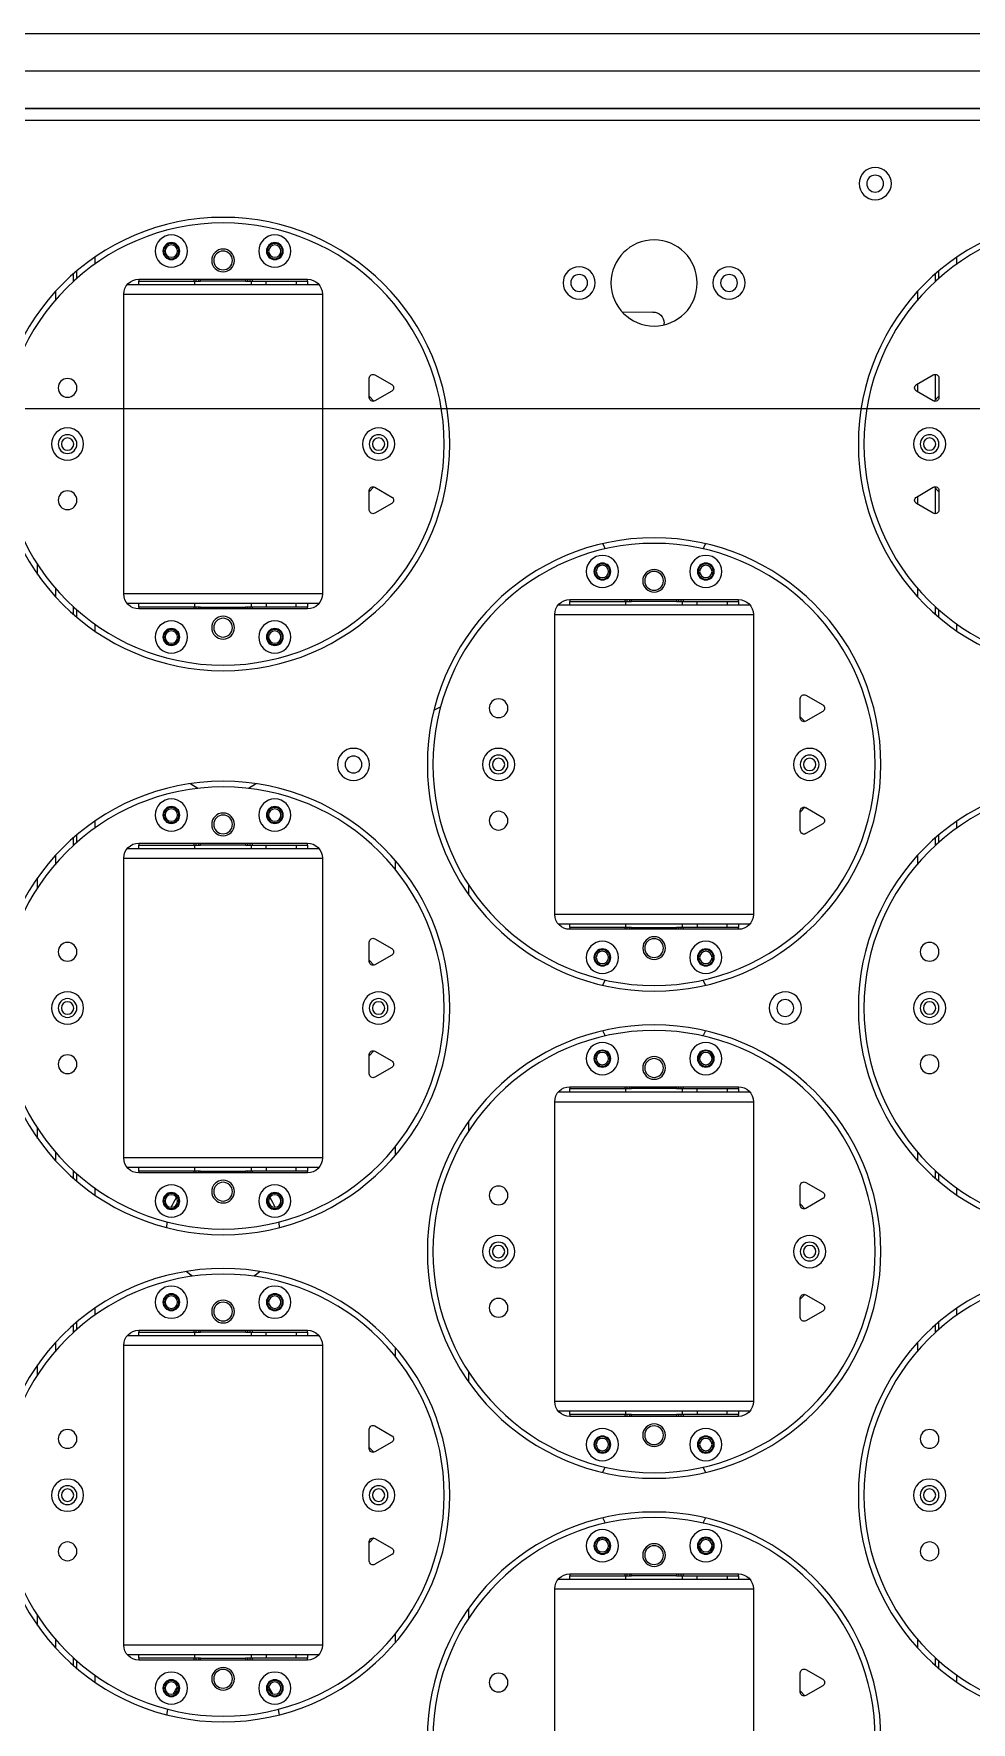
# Model space of a CAD drawing. Header units: millimetres. Extents: x 845401 to 948039, y 511594 to 550263.
# Drawn here: x 908567.1 to 908817.2, y 532141.2 to 532591.8 of the extents above; entities that cross this region are included whole.
import ezdxf

# ---------------------------------------------------------------- set-up
doc = ezdxf.new("R2010")
doc.units = ezdxf.units.MM
doc.layers.add('00', color=7, linetype='Continuous')
doc.layers.add('A-剖-0.10mm.......SECT-L01', color=255, linetype='Continuous', lineweight=18)

# ---------------------------------------------------------------- blocks, each defined once
blk = doc.blocks.new('1260包胶摆轮')
at = {"color": 7, "linetype": 'Continuous', "lineweight": 25}
for p, q in [((4842352.88, 878361.8), (4842352.88, 878281.8)), ((4842405.88, 878281.8), (4842405.88, 878361.8)), ((4842418.38, 878309.05), (4842419.64, 878310.36)), ((4842424.38, 878307.66), (4842419.88, 878310.26)), ((4842418.38, 878309.4), (4842418.38, 878304.2)), ((4842419.88, 878303.33), (4842424.38, 878305.93)), ((4842224.38, 878300.17), (4842224.38, 878302.19)), ((4842225.38, 878303.05), (4842225.38, 878301.07)), ((4842286.88, 878300.8), (4842241.88, 878300.8)), ((4842241.88, 878300.3), (4842241.88, 878300.8)), ((4842256.63, 878300.8), (4842256.63, 878300.3)), ((4842258.38, 878300.8), (4842258.38, 878300.3)), ((4842270.38, 878300.3), (4842270.38, 878300.8)), ((4842272.13, 878300.3), (4842272.13, 878300.8)), ((4842286.88, 878300.8), (4842286.88, 878300.3)), ((4842454.38, 878300.17), (4842454.38, 878302.19)), ((4842455.38, 878303.05), (4842455.38, 878301.07)), ((4842237.88, 878296.8), (4842237.88, 878216.8)), ((4842238.76, 878299.3), (4842290.01, 878299.3)), ((4842256.63, 878300.3), (4842241.88, 878300.3)), ((4842241.88, 878300.3), (4842241.88, 878299.3)), ((4842257.22, 878300.3), (4842256.63, 878300.3)), ((4842256.88, 878300.3), (4842256.88, 878299.3)), ((4842257.8, 878300.3), (4842257.22, 878300.3)), ((4842258.38, 878300.3), (4842257.8, 878300.3)), ((4842258.38, 878300.3), (4842270.38, 878300.3)), ((4842270.97, 878300.3), (4842270.38, 878300.3)), ((4842271.55, 878300.3), (4842270.97, 878300.3)), ((4842272.13, 878300.3), (4842271.55, 878300.3)), ((4842271.88, 878299.3), (4842271.88, 878300.3)), ((4842286.88, 878300.3), (4842272.13, 878300.3)), ((4842275.88, 878299.3), (4842275.88, 878300.3)), ((4842283.88, 878300.3), (4842283.88, 878299.3)), ((4842286.88, 878299.3), (4842286.88, 878300.3)), ((4842290.88, 878216.8), (4842290.88, 878296.8)), ((4842310.38, 878296.1), (4842310.38, 878293.75)), ((4842214.88, 878291.58), (4842214.88, 878288.9)), ((4842329.88, 878287.02), (4842329.88, 878289.7)), ((4842405.01, 878279.3), (4842353.76, 878279.3)), ((4842356.88, 878279.3), (4842356.88, 878278.3)), ((4842356.88, 878278.3), (4842371.63, 878278.3)), ((4842356.88, 878277.8), (4842356.88, 878278.3)), ((4842371.63, 878278.3), (4842371.63, 878277.8)), ((4842371.63, 878278.3), (4842372.22, 878278.3)), ((4842371.88, 878279.3), (4842371.88, 878278.3)), ((4842372.22, 878278.3), (4842372.8, 878278.3)), ((4842372.8, 878278.3), (4842373.38, 878278.3)), ((4842385.38, 878278.3), (4842373.38, 878278.3)), ((4842373.38, 878278.3), (4842373.38, 878277.8)), ((4842385.38, 878277.8), (4842385.38, 878278.3)), ((4842385.38, 878278.3), (4842385.97, 878278.3)), ((4842385.97, 878278.3), (4842386.55, 878278.3)), ((4842386.55, 878278.3), (4842387.13, 878278.3)), ((4842386.88, 878278.3), (4842386.88, 878279.3)), ((4842387.13, 878277.8), (4842387.13, 878278.3)), ((4842387.13, 878278.3), (4842401.88, 878278.3)), ((4842390.88, 878279.3), (4842390.88, 878278.3)), ((4842398.88, 878278.3), (4842398.88, 878279.3)), ((4842401.88, 878278.3), (4842401.88, 878279.3)), ((4842401.88, 878278.3), (4842401.88, 878277.8)), ((4842303.38, 878274.4), (4842303.38, 878269.2)), ((4842309.38, 878272.66), (4842304.88, 878275.26)), ((4842356.88, 878277.8), (4842401.88, 878277.8)), ((4842304.64, 878268.23), (4842303.38, 878269.54)), ((4842304.88, 878268.33), (4842309.38, 878270.93)), ((4842303.38, 878244.05), (4842304.64, 878245.36)), ((4842303.38, 878244.4), (4842303.38, 878239.2)), ((4842309.38, 878242.66), (4842304.88, 878245.26)), ((4842304.88, 878238.33), (4842309.38, 878240.93)), ((4842353.76, 878234.3), (4842405.01, 878234.3)), ((4842401.88, 878235.8), (4842356.88, 878235.8)), ((4842356.88, 878235.3), (4842356.88, 878235.8)), ((4842371.63, 878235.3), (4842356.88, 878235.3)), ((4842356.88, 878235.3), (4842356.88, 878234.3)), ((4842371.63, 878235.8), (4842371.63, 878235.3)), ((4842372.22, 878235.3), (4842371.63, 878235.3)), ((4842371.88, 878235.3), (4842371.88, 878234.3)), ((4842372.8, 878235.3), (4842372.22, 878235.3)), ((4842373.38, 878235.3), (4842372.8, 878235.3)), ((4842373.38, 878235.8), (4842373.38, 878235.3)), ((4842373.38, 878235.3), (4842385.38, 878235.3)), ((4842385.38, 878235.3), (4842385.38, 878235.8)), ((4842385.97, 878235.3), (4842385.38, 878235.3)), ((4842386.55, 878235.3), (4842385.97, 878235.3)), ((4842387.13, 878235.3), (4842386.55, 878235.3)), ((4842386.88, 878234.3), (4842386.88, 878235.3)), ((4842387.13, 878235.3), (4842387.13, 878235.8)), ((4842401.88, 878235.3), (4842387.13, 878235.3)), ((4842390.88, 878234.3), (4842390.88, 878235.3)), ((4842398.88, 878235.3), (4842398.88, 878234.3)), ((4842401.88, 878235.8), (4842401.88, 878235.3)), ((4842401.88, 878234.3), (4842401.88, 878235.3)), ((4842352.88, 878231.8), (4842352.88, 878151.8)), ((4842405.88, 878151.8), (4842405.88, 878231.8)), ((4842214.88, 878224.7), (4842214.88, 878222.02)), ((4842329.88, 878223.9), (4842329.88, 878226.58)), ((4842310.38, 878219.85), (4842310.38, 878217.5)), ((4842224.38, 878211.41), (4842224.38, 878213.43)), ((4842225.38, 878212.53), (4842225.38, 878210.55)), ((4842290.01, 878214.3), (4842238.76, 878214.3)), ((4842241.88, 878214.3), (4842241.88, 878213.3)), ((4842241.88, 878212.8), (4842241.88, 878213.3)), ((4842241.88, 878213.3), (4842256.63, 878213.3)), ((4842241.88, 878212.8), (4842286.88, 878212.8)), ((4842256.63, 878213.3), (4842256.63, 878212.8)), ((4842256.63, 878213.3), (4842257.22, 878213.3)), ((4842256.88, 878214.3), (4842256.88, 878213.3)), ((4842257.22, 878213.3), (4842257.8, 878213.3)), ((4842257.8, 878213.3), (4842258.38, 878213.3)), ((4842270.38, 878213.3), (4842258.38, 878213.3)), ((4842258.38, 878213.3), (4842258.38, 878212.8)), ((4842270.38, 878212.8), (4842270.38, 878213.3)), ((4842270.38, 878213.3), (4842270.97, 878213.3)), ((4842270.97, 878213.3), (4842271.55, 878213.3)), ((4842271.55, 878213.3), (4842272.13, 878213.3)), ((4842271.88, 878213.3), (4842271.88, 878214.3)), ((4842272.13, 878212.8), (4842272.13, 878213.3)), ((4842272.13, 878213.3), (4842286.88, 878213.3)), ((4842275.88, 878214.3), (4842275.88, 878213.3)), ((4842283.88, 878213.3), (4842283.88, 878214.3)), ((4842286.88, 878213.3), (4842286.88, 878214.3)), ((4842286.88, 878213.3), (4842286.88, 878212.8)), ((4842454.38, 878211.41), (4842454.38, 878213.43)), ((4842455.38, 878212.53), (4842455.38, 878210.55)), ((4842418.38, 878209.4), (4842418.38, 878204.2)), ((4842424.38, 878207.66), (4842419.88, 878210.26)), ((4842419.64, 878203.23), (4842418.38, 878204.54)), ((4842419.88, 878203.33), (4842424.38, 878205.93)), ((4842418.38, 878179.05), (4842419.64, 878180.36)), ((4842418.38, 878179.4), (4842418.38, 878174.2)), ((4842424.38, 878177.66), (4842419.88, 878180.26)), ((4842419.88, 878173.33), (4842424.38, 878175.93)), ((4842224.38, 878170.17), (4842224.38, 878172.19)), ((4842225.38, 878173.05), (4842225.38, 878171.07)), ((4842286.88, 878170.8), (4842241.88, 878170.8)), ((4842241.88, 878170.3), (4842241.88, 878170.8)), ((4842256.63, 878170.3), (4842241.88, 878170.3)), ((4842241.88, 878170.3), (4842241.88, 878169.3)), ((4842256.63, 878170.8), (4842256.63, 878170.3)), ((4842257.22, 878170.3), (4842256.63, 878170.3)), ((4842256.88, 878170.3), (4842256.88, 878169.3)), ((4842257.8, 878170.3), (4842257.22, 878170.3)), ((4842258.38, 878170.3), (4842257.8, 878170.3)), ((4842258.38, 878170.8), (4842258.38, 878170.3)), ((4842258.38, 878170.3), (4842270.38, 878170.3)), ((4842270.38, 878170.3), (4842270.38, 878170.8)), ((4842270.97, 878170.3), (4842270.38, 878170.3)), ((4842271.55, 878170.3), (4842270.97, 878170.3)), ((4842272.13, 878170.3), (4842271.55, 878170.3)), ((4842271.88, 878169.3), (4842271.88, 878170.3)), ((4842272.13, 878170.3), (4842272.13, 878170.8)), ((4842286.88, 878170.3), (4842272.13, 878170.3)), ((4842275.88, 878169.3), (4842275.88, 878170.3)), ((4842283.88, 878170.3), (4842283.88, 878169.3)), ((4842286.88, 878170.8), (4842286.88, 878170.3)), ((4842286.88, 878169.3), (4842286.88, 878170.3)), ((4842454.38, 878170.17), (4842454.38, 878172.19)), ((4842455.38, 878173.05), (4842455.38, 878171.07)), ((4842237.88, 878166.8), (4842237.88, 878086.8)), ((4842238.76, 878169.3), (4842290.01, 878169.3)), ((4842290.88, 878086.8), (4842290.88, 878166.8)), ((4842310.38, 878166.1), (4842310.38, 878163.75)), ((4842214.88, 878161.58), (4842214.88, 878158.9)), ((4842329.88, 878157.02), (4842329.88, 878159.7)), ((4842405.01, 878149.3), (4842353.76, 878149.3)), ((4842356.88, 878149.3), (4842356.88, 878148.3)), ((4842356.88, 878148.3), (4842371.63, 878148.3)), ((4842356.88, 878147.8), (4842356.88, 878148.3)), ((4842356.88, 878147.8), (4842401.88, 878147.8)), ((4842371.63, 878148.3), (4842371.63, 878147.8)), ((4842371.63, 878148.3), (4842372.22, 878148.3)), ((4842371.88, 878149.3), (4842371.88, 878148.3)), ((4842372.22, 878148.3), (4842372.8, 878148.3)), ((4842372.8, 878148.3), (4842373.38, 878148.3)), ((4842385.38, 878148.3), (4842373.38, 878148.3)), ((4842373.38, 878148.3), (4842373.38, 878147.8)), ((4842385.38, 878147.8), (4842385.38, 878148.3)), ((4842385.38, 878148.3), (4842385.97, 878148.3)), ((4842385.97, 878148.3), (4842386.55, 878148.3)), ((4842386.55, 878148.3), (4842387.13, 878148.3)), ((4842386.88, 878148.3), (4842386.88, 878149.3)), ((4842387.13, 878148.3), (4842401.88, 878148.3)), ((4842387.13, 878147.8), (4842387.13, 878148.3)), ((4842390.88, 878149.3), (4842390.88, 878148.3)), ((4842398.88, 878148.3), (4842398.88, 878149.3)), ((4842401.88, 878148.3), (4842401.88, 878149.3)), ((4842401.88, 878148.3), (4842401.88, 878147.8)), ((4842303.38, 878144.4), (4842303.38, 878139.2)), ((4842309.38, 878142.66), (4842304.88, 878145.26)), ((4842304.64, 878138.23), (4842303.38, 878139.54)), ((4842304.88, 878138.33), (4842309.38, 878140.93)), ((4842303.38, 878114.05), (4842304.64, 878115.36)), ((4842303.38, 878114.4), (4842303.38, 878109.2)), ((4842309.38, 878112.66), (4842304.88, 878115.26)), ((4842304.88, 878108.33), (4842309.38, 878110.93)), ((4842353.76, 878104.3), (4842405.01, 878104.3)), ((4842401.88, 878105.8), (4842356.88, 878105.8)), ((4842356.88, 878105.3), (4842356.88, 878105.8)), ((4842371.63, 878105.3), (4842356.88, 878105.3)), ((4842356.88, 878105.3), (4842356.88, 878104.3)), ((4842371.63, 878105.8), (4842371.63, 878105.3)), ((4842372.22, 878105.3), (4842371.63, 878105.3)), ((4842371.88, 878105.3), (4842371.88, 878104.3)), ((4842372.8, 878105.3), (4842372.22, 878105.3)), ((4842373.38, 878105.3), (4842372.8, 878105.3)), ((4842373.38, 878105.8), (4842373.38, 878105.3)), ((4842373.38, 878105.3), (4842385.38, 878105.3)), ((4842385.38, 878105.3), (4842385.38, 878105.8)), ((4842385.97, 878105.3), (4842385.38, 878105.3)), ((4842386.55, 878105.3), (4842385.97, 878105.3)), ((4842387.13, 878105.3), (4842386.55, 878105.3)), ((4842386.88, 878104.3), (4842386.88, 878105.3)), ((4842387.13, 878105.3), (4842387.13, 878105.8)), ((4842401.88, 878105.3), (4842387.13, 878105.3)), ((4842390.88, 878104.3), (4842390.88, 878105.3)), ((4842398.88, 878105.3), (4842398.88, 878104.3)), ((4842401.88, 878105.8), (4842401.88, 878105.3)), ((4842401.88, 878104.3), (4842401.88, 878105.3)), ((4842352.88, 878101.8), (4842352.88, 878021.8)), ((4842405.88, 878021.8), (4842405.88, 878101.8)), ((4842214.88, 878094.7), (4842214.88, 878092.02)), ((4842329.88, 878093.9), (4842329.88, 878096.58)), ((4842310.38, 878089.85), (4842310.38, 878087.5)), ((4842224.38, 878081.41), (4842224.38, 878083.43)), ((4842225.38, 878082.53), (4842225.38, 878080.55)), ((4842290.01, 878084.3), (4842238.76, 878084.3)), ((4842241.88, 878084.3), (4842241.88, 878083.3)), ((4842241.88, 878082.8), (4842241.88, 878083.3)), ((4842241.88, 878083.3), (4842256.63, 878083.3)), ((4842241.88, 878082.8), (4842286.88, 878082.8)), ((4842256.63, 878083.3), (4842256.63, 878082.8)), ((4842256.63, 878083.3), (4842257.22, 878083.3)), ((4842256.88, 878084.3), (4842256.88, 878083.3)), ((4842257.22, 878083.3), (4842257.8, 878083.3)), ((4842257.8, 878083.3), (4842258.38, 878083.3)), ((4842270.38, 878083.3), (4842258.38, 878083.3)), ((4842258.38, 878083.3), (4842258.38, 878082.8)), ((4842270.38, 878082.8), (4842270.38, 878083.3)), ((4842270.38, 878083.3), (4842270.97, 878083.3)), ((4842270.97, 878083.3), (4842271.55, 878083.3)), ((4842271.55, 878083.3), (4842272.13, 878083.3)), ((4842271.88, 878083.3), (4842271.88, 878084.3)), ((4842272.13, 878082.8), (4842272.13, 878083.3)), ((4842272.13, 878083.3), (4842286.88, 878083.3)), ((4842275.88, 878084.3), (4842275.88, 878083.3)), ((4842283.88, 878083.3), (4842283.88, 878084.3)), ((4842286.88, 878083.3), (4842286.88, 878084.3)), ((4842286.88, 878083.3), (4842286.88, 878082.8)), ((4842424.38, 878077.66), (4842419.88, 878080.26)), ((4842454.38, 878081.41), (4842454.38, 878083.43)), ((4842455.38, 878082.53), (4842455.38, 878080.55)), ((4842418.38, 878079.4), (4842418.38, 878074.2)), ((4842419.88, 878073.33), (4842424.38, 878075.93)), ((4842419.64, 878073.23), (4842418.38, 878074.54)), ((4842418.38, 878049.05), (4842419.64, 878050.36)), ((4842418.38, 878049.4), (4842418.38, 878044.2)), ((4842424.38, 878047.66), (4842419.88, 878050.26)), ((4842419.88, 878043.33), (4842424.38, 878045.93)), ((4842224.38, 878019.67), (4842224.38, 878021.69)), ((4842225.38, 878022.55), (4842225.38, 878020.57)), ((4842454.38, 878019.67), (4842454.38, 878021.69)), ((4842455.38, 878022.55), (4842455.38, 878020.57)), ((4842238.76, 878018.8), (4842290, 878018.8)), ((4842286.88, 878020.3), (4842241.88, 878020.3)), ((4842241.88, 878019.8), (4842241.88, 878020.3)), ((4842256.63, 878019.8), (4842241.88, 878019.8)), ((4842241.88, 878019.8), (4842241.88, 878018.8)), ((4842256.63, 878020.3), (4842256.63, 878019.8)), ((4842257.22, 878019.8), (4842256.63, 878019.8)), ((4842256.88, 878019.8), (4842256.88, 878018.8)), ((4842257.79, 878019.8), (4842257.22, 878019.8)), ((4842258.38, 878019.8), (4842257.79, 878019.8)), ((4842258.38, 878020.3), (4842258.38, 878019.8)), ((4842258.38, 878019.8), (4842270.38, 878019.8)), ((4842270.38, 878019.8), (4842270.38, 878020.3)), ((4842270.97, 878019.8), (4842270.38, 878019.8)), ((4842271.54, 878019.8), (4842270.97, 878019.8)), ((4842272.13, 878019.8), (4842271.54, 878019.8)), ((4842271.88, 878018.8), (4842271.88, 878019.8)), ((4842272.13, 878019.8), (4842272.13, 878020.3)), ((4842286.88, 878019.8), (4842272.13, 878019.8)), ((4842275.88, 878018.8), (4842275.88, 878019.8)), ((4842283.88, 878019.8), (4842283.88, 878018.8)), ((4842286.88, 878020.3), (4842286.88, 878019.8)), ((4842286.88, 878018.8), (4842286.88, 878019.8)), ((4842405.01, 878019.3), (4842353.76, 878019.3)), ((4842356.88, 878019.3), (4842356.88, 878018.3)), ((4842356.88, 878017.8), (4842356.88, 878018.3)), ((4842356.88, 878018.3), (4842371.63, 878018.3)), ((4842356.88, 878017.8), (4842401.88, 878017.8)), ((4842371.63, 878018.3), (4842371.63, 878017.8)), ((4842371.63, 878018.3), (4842372.22, 878018.3)), ((4842371.88, 878019.3), (4842371.88, 878018.3)), ((4842372.22, 878018.3), (4842372.8, 878018.3)), ((4842372.8, 878018.3), (4842373.38, 878018.3)), ((4842385.38, 878018.3), (4842373.38, 878018.3)), ((4842373.38, 878018.3), (4842373.38, 878017.8)), ((4842385.38, 878017.8), (4842385.38, 878018.3)), ((4842385.38, 878018.3), (4842385.97, 878018.3)), ((4842385.97, 878018.3), (4842386.55, 878018.3)), ((4842386.55, 878018.3), (4842387.13, 878018.3)), ((4842386.88, 878018.3), (4842386.88, 878019.3)), ((4842387.13, 878017.8), (4842387.13, 878018.3)), ((4842387.13, 878018.3), (4842401.88, 878018.3)), ((4842390.88, 878019.3), (4842390.88, 878018.3)), ((4842398.88, 878018.3), (4842398.88, 878019.3)), ((4842401.88, 878018.3), (4842401.88, 878019.3)), ((4842401.88, 878018.3), (4842401.88, 878017.8)), ((4842237.88, 878016.3), (4842237.88, 877936.3)), ((4842290.88, 877936.3), (4842290.88, 878016.3)), ((4842214.88, 878011.08), (4842214.88, 878008.4)), ((4842309.38, 877992.16), (4842304.88, 877994.76)), ((4842453.88, 877994.76), (4842449.38, 877992.16)), ((4842454.38, 877988), (4842454.38, 877994.9)), ((4842303.38, 877993.9), (4842303.38, 877988.7)), ((4842304.88, 877987.83), (4842309.38, 877990.43)), ((4842449.38, 877990.43), (4842453.88, 877987.83)), ((4842455.38, 877988.7), (4842455.38, 877993.9)), ((4842304.63, 877987.73), (4842303.38, 877989.04)), ((4842455.38, 877989.04), (4842454.13, 877987.73)), ((4842303.38, 877963.55), (4842304.63, 877964.86)), ((4842303.38, 877963.9), (4842303.38, 877958.7)), ((4842309.38, 877962.16), (4842304.88, 877964.76)), ((4842453.88, 877964.76), (4842449.38, 877962.16)), ((4842454.13, 877964.86), (4842455.38, 877963.55)), ((4842454.38, 877957.7), (4842454.38, 877964.6)), ((4842455.38, 877958.7), (4842455.38, 877963.9)), ((4842304.88, 877957.83), (4842309.38, 877960.43)), ((4842449.38, 877960.43), (4842453.88, 877957.83)), ((4842379.02, 877941.09), (4842371.02, 877941.2)), ((4842382.07, 877944.48), (4842382.06, 877944.05)), ((4842224.38, 877930.91), (4842224.38, 877932.92)), ((4842224.38, 877932.8), (4842224.52, 877932.8)), ((4842225.38, 877932.02), (4842225.38, 877930.05)), ((4842290, 877933.8), (4842238.76, 877933.8)), ((4842241.88, 877933.8), (4842241.88, 877932.8)), ((4842241.88, 877932.3), (4842241.88, 877932.8)), ((4842241.88, 877932.8), (4842256.63, 877932.8)), ((4842241.88, 877932.3), (4842286.88, 877932.3)), ((4842256.63, 877932.8), (4842256.63, 877932.3)), ((4842256.63, 877932.8), (4842257.22, 877932.8)), ((4842256.88, 877933.8), (4842256.88, 877932.8)), ((4842257.22, 877932.8), (4842257.79, 877932.8)), ((4842257.79, 877932.8), (4842258.38, 877932.8)), ((4842270.38, 877932.8), (4842258.38, 877932.8)), ((4842258.38, 877932.8), (4842258.38, 877932.3)), ((4842270.38, 877932.3), (4842270.38, 877932.8)), ((4842270.38, 877932.8), (4842270.97, 877932.8)), ((4842270.97, 877932.8), (4842271.54, 877932.8)), ((4842271.54, 877932.8), (4842272.13, 877932.8)), ((4842271.88, 877932.8), (4842271.88, 877933.8)), ((4842272.13, 877932.3), (4842272.13, 877932.8)), ((4842272.13, 877932.8), (4842286.88, 877932.8)), ((4842275.88, 877933.8), (4842275.88, 877932.8)), ((4842283.88, 877932.8), (4842283.88, 877933.8)), ((4842286.88, 877932.8), (4842286.88, 877933.8)), ((4842286.88, 877932.8), (4842286.88, 877932.3)), ((4842454.38, 877930.91), (4842454.38, 877932.93)), ((4842454.38, 877932.8), (4842454.52, 877932.8)), ((4842455.38, 877932.03), (4842455.38, 877930.05)), ((4841954.98, 877889.9), (4843148.78, 877889.9)), ((4843148.18, 877886.8), (4841955.59, 877886.8))]:
    blk.add_line(p, q, dxfattribs=at)
at = {"color": 8, "linetype": 'Continuous', "lineweight": 25}
for p, q in [((4842230.12, 878304.83), (4842230.12, 878306.66)), ((4842460.12, 878306.66), (4842460.12, 878304.83)), ((4842257.22, 878300.8), (4842257.22, 878300.3)), ((4842257.8, 878300.3), (4842257.8, 878300.8)), ((4842270.97, 878300.8), (4842270.97, 878300.3)), ((4842271.55, 878300.3), (4842271.55, 878300.8)), ((4842219.65, 878295.26), (4842219.65, 878297.53)), ((4842290.88, 878296.8), (4842237.88, 878296.8)), ((4842449.64, 878295.26), (4842449.64, 878297.52)), ((4842352.88, 878281.8), (4842405.88, 878281.8)), ((4842372.22, 878278.3), (4842372.22, 878277.8)), ((4842372.8, 878277.8), (4842372.8, 878278.3)), ((4842385.97, 878278.3), (4842385.97, 878277.8)), ((4842386.55, 878277.8), (4842386.55, 878278.3)), ((4842372.22, 878235.8), (4842372.22, 878235.3)), ((4842372.8, 878235.3), (4842372.8, 878235.8)), ((4842385.97, 878235.8), (4842385.97, 878235.3)), ((4842386.55, 878235.3), (4842386.55, 878235.8)), ((4842405.88, 878231.8), (4842352.88, 878231.8)), ((4842219.65, 878216.07), (4842219.65, 878218.33)), ((4842237.88, 878216.8), (4842290.88, 878216.8)), ((4842449.64, 878216.07), (4842449.64, 878218.34)), ((4842257.22, 878213.3), (4842257.22, 878212.8)), ((4842257.8, 878212.8), (4842257.8, 878213.3)), ((4842270.97, 878213.3), (4842270.97, 878212.8)), ((4842271.55, 878212.8), (4842271.55, 878213.3)), ((4842230.12, 878206.94), (4842230.12, 878208.77)), ((4842460.12, 878208.77), (4842460.12, 878206.94)), ((4842230.12, 878174.83), (4842230.12, 878176.66)), ((4842460.12, 878176.66), (4842460.12, 878174.83)), ((4842257.22, 878170.8), (4842257.22, 878170.3)), ((4842257.8, 878170.3), (4842257.8, 878170.8)), ((4842270.97, 878170.8), (4842270.97, 878170.3)), ((4842271.55, 878170.3), (4842271.55, 878170.8)), ((4842219.65, 878165.26), (4842219.65, 878167.53)), ((4842290.88, 878166.8), (4842237.88, 878166.8)), ((4842449.64, 878165.26), (4842449.64, 878167.52)), ((4842352.88, 878151.8), (4842405.88, 878151.8)), ((4842372.22, 878148.3), (4842372.22, 878147.8)), ((4842372.8, 878147.8), (4842372.8, 878148.3)), ((4842385.97, 878148.3), (4842385.97, 878147.8)), ((4842386.55, 878147.8), (4842386.55, 878148.3)), ((4842372.22, 878105.8), (4842372.22, 878105.3)), ((4842372.8, 878105.3), (4842372.8, 878105.8)), ((4842385.97, 878105.8), (4842385.97, 878105.3)), ((4842386.55, 878105.3), (4842386.55, 878105.8)), ((4842405.88, 878101.8), (4842352.88, 878101.8)), ((4842219.65, 878086.07), (4842219.65, 878088.33)), ((4842237.88, 878086.8), (4842290.88, 878086.8)), ((4842449.64, 878086.07), (4842449.64, 878088.34)), ((4842257.22, 878083.3), (4842257.22, 878082.8)), ((4842257.8, 878082.8), (4842257.8, 878083.3)), ((4842270.97, 878083.3), (4842270.97, 878082.8)), ((4842271.55, 878082.8), (4842271.55, 878083.3)), ((4842230.12, 878076.94), (4842230.12, 878078.77)), ((4842460.12, 878078.77), (4842460.12, 878076.94)), ((4842230.12, 878024.33), (4842230.12, 878026.16)), ((4842460.12, 878026.16), (4842460.12, 878024.33)), ((4842352.88, 878021.8), (4842405.88, 878021.8)), ((4842219.65, 878014.77), (4842219.65, 878017.03)), ((4842257.22, 878020.3), (4842257.22, 878019.8)), ((4842257.79, 878019.8), (4842257.79, 878020.3)), ((4842270.97, 878020.3), (4842270.97, 878019.8)), ((4842271.54, 878019.8), (4842271.54, 878020.3)), ((4842372.22, 878018.3), (4842372.22, 878017.8)), ((4842372.8, 878017.8), (4842372.8, 878018.3)), ((4842385.97, 878018.3), (4842385.97, 878017.8)), ((4842386.55, 878017.8), (4842386.55, 878018.3)), ((4842449.64, 878014.76), (4842449.64, 878017.02)), ((4842290.88, 878016.3), (4842237.88, 878016.3)), ((4842449.64, 877990.28), (4842449.64, 877992.32)), ((4842449.64, 877960.28), (4842449.64, 877962.32)), ((4842219.65, 877935.57), (4842219.65, 877937.83)), ((4842237.88, 877936.3), (4842290.88, 877936.3)), ((4842449.64, 877935.57), (4842449.64, 877937.83)), ((4842257.22, 877932.8), (4842257.22, 877932.3)), ((4842257.79, 877932.3), (4842257.79, 877932.8)), ((4842270.97, 877932.8), (4842270.97, 877932.3)), ((4842271.54, 877932.3), (4842271.54, 877932.8)), ((4842230.12, 877926.44), (4842230.12, 877928.26)), ((4842460.12, 877928.27), (4842460.12, 877926.44))]:
    blk.add_line(p, q, dxfattribs=at)
at = {"color": 7, "linetype": 'Continuous', "lineweight": 25, "flags": 128}
for points in [[(4842249.44, 878315.42), (4842249.48, 878315.08), (4842249.66, 878313.93)], [(4842279.1, 878313.93), (4842279.28, 878315.08), (4842279.32, 878315.43)], [(4842251.07, 878309.87), (4842251.79, 878308.64), (4842252.21, 878308.03)], [(4842276.55, 878308.04), (4842276.97, 878308.64), (4842277.68, 878309.87)], [(4842366.36, 878264.25), (4842366.2, 878263.96), (4842365.67, 878262.87)], [(4842393.1, 878262.87), (4842392.56, 878263.96), (4842392.4, 878264.25)], [(4842365.67, 878250.72), (4842365.69, 878250.66), (4842366.36, 878249.34)], [(4842392.4, 878249.34), (4842393.07, 878250.66), (4842393.1, 878250.72)], [(4842256.2, 878198.37), (4842255.75, 878198.07), (4842254.53, 878197.11)], [(4842274.24, 878197.11), (4842273.01, 878198.07), (4842272.57, 878198.37)], [(4842249.39, 878185.41), (4842249.48, 878184.08), (4842249.5, 878183.89)], [(4842279.26, 878183.89), (4842279.28, 878184.08), (4842279.38, 878185.41)], [(4842366.36, 878134.25), (4842366.2, 878133.96), (4842365.67, 878132.87)], [(4842393.1, 878132.87), (4842392.56, 878133.96), (4842392.4, 878134.25)], [(4842365.67, 878120.72), (4842365.69, 878120.66), (4842366.36, 878119.34)], [(4842392.4, 878119.34), (4842393.07, 878120.66), (4842393.1, 878120.72)], [(4842257.62, 878068.19), (4842255.75, 878067.07), (4842255.58, 878066.94)], [(4842273.19, 878066.94), (4842273.01, 878067.07), (4842271.14, 878068.19)], [(4842320.64, 878047.33), (4842322.07, 878046.61), (4842322.41, 878046.45)], [(4842366.36, 878004.25), (4842366.2, 878003.96), (4842365.67, 878002.87)], [(4842393.1, 878002.87), (4842392.56, 878003.96), (4842392.4, 878004.25)]]:
    blk.add_lwpolyline(points, dxfattribs=at)
at = {"color": 7, "linetype": 'Continuous', "lineweight": 25}
for centre, radius in [((4842379.38, 878321.8), 60.5), ((4842379.38, 878321.8), 59), ((4842264.38, 878256.8), 60.5), ((4842264.38, 878256.8), 59), ((4842494.38, 878256.8), 60.5), ((4842494.38, 878256.8), 59), ((4842250.58, 878308.3), 4.3), ((4842250.58, 878308.3), 2.25), ((4842250.58, 878308.3), 2.03), ((4842250.58, 878308.3), 1.65), ((4842278.18, 878308.3), 4.3), ((4842278.18, 878308.3), 2.25), ((4842278.18, 878308.3), 2.03), ((4842278.18, 878308.3), 1.65), ((4842264.38, 878305.8), 3.02), ((4842264.38, 878305.8), 2.5), ((4842337.88, 878306.8), 2.5), ((4842222.88, 878271.8), 2.5), ((4842365.58, 878270.3), 4.3), ((4842379.38, 878272.8), 3.03), ((4842379.38, 878272.8), 2.5), ((4842393.18, 878270.3), 4.3), ((4842452.88, 878271.8), 2.5), ((4842365.58, 878270.3), 2.25), ((4842365.58, 878270.3), 2.03), ((4842365.58, 878270.3), 1.65), ((4842393.18, 878270.3), 2.25), ((4842393.18, 878270.3), 2.03), ((4842393.18, 878270.3), 1.65), ((4842222.88, 878256.8), 4.3), ((4842305.88, 878256.8), 4.3), ((4842452.88, 878256.8), 4.3), ((4842222.88, 878256.8), 2.5), ((4842222.88, 878256.8), 1.65), ((4842305.88, 878256.8), 2.5), ((4842305.88, 878256.8), 1.65), ((4842452.88, 878256.8), 2.5), ((4842452.88, 878256.8), 1.65), ((4842379.38, 878191.8), 60.5), ((4842379.38, 878191.8), 59), ((4842365.58, 878243.3), 4.3), ((4842393.18, 878243.3), 4.3), ((4842222.88, 878241.8), 2.5), ((4842365.58, 878243.3), 2.25), ((4842365.58, 878243.3), 2.03), ((4842365.58, 878243.3), 1.65), ((4842379.38, 878240.8), 3.03), ((4842379.38, 878240.8), 2.5), ((4842393.18, 878243.3), 2.25), ((4842393.18, 878243.3), 2.03), ((4842393.18, 878243.3), 1.65), ((4842452.88, 878241.8), 2.5), ((4842264.38, 878207.8), 3.03), ((4842250.58, 878205.3), 4.3), ((4842250.58, 878205.3), 2.25), ((4842250.58, 878205.3), 2.03), ((4842250.58, 878205.3), 1.65), ((4842264.38, 878207.8), 2.5), ((4842278.18, 878205.3), 4.3), ((4842278.18, 878205.3), 2.25), ((4842278.18, 878205.3), 2.03), ((4842278.18, 878205.3), 1.65), ((4842337.88, 878206.8), 2.5), ((4842337.88, 878191.8), 4.3), ((4842337.88, 878191.8), 2.5), ((4842337.88, 878191.8), 1.65), ((4842420.88, 878191.8), 4.3), ((4842420.88, 878191.8), 2.5), ((4842420.88, 878191.8), 1.65), ((4842264.38, 878126.8), 60.5), ((4842264.38, 878126.8), 59), ((4842494.38, 878126.8), 60.5), ((4842494.38, 878126.8), 59), ((4842250.58, 878178.3), 4.3), ((4842250.58, 878178.3), 2.25), ((4842250.58, 878178.3), 2.03), ((4842250.58, 878178.3), 1.65), ((4842278.18, 878178.3), 4.3), ((4842278.18, 878178.3), 2.25), ((4842278.18, 878178.3), 2.03), ((4842278.18, 878178.3), 1.65), ((4842337.88, 878176.8), 2.5), ((4842264.38, 878175.8), 3.03), ((4842264.38, 878175.8), 2.5), ((4842222.88, 878141.8), 2.5), ((4842365.58, 878140.3), 4.3), ((4842379.38, 878142.8), 3.03), ((4842379.38, 878142.8), 2.5), ((4842393.18, 878140.3), 4.3), ((4842452.88, 878141.8), 2.5), ((4842365.58, 878140.3), 2.25), ((4842365.58, 878140.3), 2.03), ((4842365.58, 878140.3), 1.65), ((4842393.18, 878140.3), 2.25), ((4842393.18, 878140.3), 2.03), ((4842393.18, 878140.3), 1.65), ((4842222.88, 878126.8), 4.3), ((4842305.88, 878126.8), 4.3), ((4842414.38, 878126.8), 4.3), ((4842452.88, 878126.8), 4.3), ((4842222.88, 878126.8), 2.5), ((4842222.88, 878126.8), 1.65), ((4842305.88, 878126.8), 2.5), ((4842305.88, 878126.8), 1.65), ((4842414.38, 878126.8), 2.25), ((4842452.88, 878126.8), 2.5), ((4842452.88, 878126.8), 1.65), ((4842379.38, 878061.8), 60.5), ((4842379.38, 878061.8), 59), ((4842365.58, 878113.3), 4.3), ((4842393.18, 878113.3), 4.3), ((4842222.88, 878111.8), 2.5), ((4842365.58, 878113.3), 2.25), ((4842365.58, 878113.3), 2.03), ((4842365.58, 878113.3), 1.65), ((4842379.38, 878110.8), 3.02), ((4842379.38, 878110.8), 2.5), ((4842393.18, 878113.3), 2.25), ((4842393.18, 878113.3), 2.03), ((4842393.18, 878113.3), 1.65), ((4842452.88, 878111.8), 2.5), ((4842264.38, 878077.8), 3.03), ((4842264.38, 878077.8), 2.5), ((4842250.58, 878075.3), 4.3), ((4842250.58, 878075.3), 2.25), ((4842250.58, 878075.3), 2.03), ((4842250.58, 878075.3), 1.65), ((4842278.18, 878075.3), 4.3), ((4842278.18, 878075.3), 2.25), ((4842278.18, 878075.3), 2.03), ((4842278.18, 878075.3), 1.65), ((4842337.88, 878076.8), 2.5), ((4842299.17, 878061.8), 4.3), ((4842299.17, 878061.8), 2.25), ((4842337.88, 878061.8), 4.3), ((4842337.88, 878061.8), 2.5), ((4842337.88, 878061.8), 1.65), ((4842420.88, 878061.8), 4.3), ((4842420.88, 878061.8), 2.5), ((4842420.88, 878061.8), 1.65), ((4842337.88, 878046.8), 2.5), ((4842264.38, 877976.3), 60.5), ((4842264.38, 877976.3), 59), ((4842494.38, 877976.3), 60.5), ((4842494.38, 877976.3), 59), ((4842250.58, 878027.8), 4.3), ((4842278.18, 878027.8), 4.3), ((4842250.58, 878027.8), 2.25), ((4842250.58, 878027.8), 2.02), ((4842250.58, 878027.8), 1.65), ((4842264.38, 878025.3), 3.03), ((4842264.38, 878025.3), 2.5), ((4842278.18, 878027.8), 2.25), ((4842278.18, 878027.8), 2.02), ((4842278.18, 878027.8), 1.65), ((4842365.58, 878010.3), 4.3), ((4842365.58, 878010.3), 2.25), ((4842379.38, 878012.8), 3.03), ((4842379.38, 878012.8), 2.5), ((4842393.18, 878010.3), 4.3), ((4842393.18, 878010.3), 2.25), ((4842365.58, 878010.3), 2.03), ((4842365.58, 878010.3), 1.65), ((4842393.18, 878010.3), 2.03), ((4842393.18, 878010.3), 1.65), ((4842222.88, 877991.3), 2.5), ((4842222.88, 877976.3), 4.3), ((4842222.88, 877976.3), 2.5), ((4842222.88, 877976.3), 1.65), ((4842305.88, 877976.3), 4.3), ((4842305.88, 877976.3), 2.5), ((4842305.88, 877976.3), 1.65), ((4842452.88, 877976.3), 4.3), ((4842452.88, 877976.3), 2.5), ((4842452.88, 877976.3), 1.65), ((4842222.88, 877961.3), 2.5), ((4842379.38, 877933.3), 11.5), ((4842359.38, 877933.3), 4.3), ((4842399.38, 877933.3), 4.3), ((4842359.38, 877933.3), 2.25), ((4842399.38, 877933.3), 2.25), ((4842250.58, 877924.8), 4.3), ((4842250.58, 877924.8), 2.25), ((4842250.58, 877924.8), 2.03), ((4842264.38, 877927.3), 3.03), ((4842264.38, 877927.3), 2.5), ((4842278.18, 877924.8), 4.3), ((4842278.18, 877924.8), 2.25), ((4842278.18, 877924.8), 2.03), ((4842250.58, 877924.8), 1.65), ((4842278.18, 877924.8), 1.65), ((4842438.38, 877906.8), 4.3), ((4842438.38, 877906.8), 2.25)]:
    blk.add_circle(centre, radius, dxfattribs=at)
for centre, radius, start, end in [((4842419.38, 878309.4), 1, 60, 180), ((4842423.88, 878306.8), 1, 300, 60), ((4842241.88, 878296.8), 4, 90, 180), ((4842286.88, 878296.8), 4, 0, 90), ((4842419.38, 878304.2), 1, 180, 300), ((4842356.88, 878281.8), 4, 180, 270), ((4842401.88, 878281.8), 4, 270, 0), ((4842304.38, 878274.4), 1, 60, 180), ((4842308.88, 878271.8), 1, 300, 60), ((4842304.38, 878269.2), 1, 180, 300), ((4842304.38, 878244.4), 1, 60, 180), ((4842308.88, 878241.8), 1, 300, 60), ((4842304.38, 878239.2), 1, 180, 300), ((4842356.88, 878231.8), 4, 90, 180), ((4842401.88, 878231.8), 4, 0, 90), ((4842241.88, 878216.8), 4, 180, 270), ((4842286.88, 878216.8), 4, 270, 0), ((4842419.38, 878209.4), 1, 60, 180), ((4842423.88, 878206.8), 1, 300, 60), ((4842419.38, 878204.2), 1, 180, 300), ((4842264.38, 878185.8), 15, 202.9548, 214.1026), ((4842264.38, 878185.8), 15, 325.9195, 337.0454), ((4842419.38, 878179.4), 1, 60, 180), ((4842423.88, 878176.8), 1, 300, 60), ((4842241.88, 878166.8), 4, 90, 180), ((4842286.88, 878166.8), 4, 0, 90), ((4842419.38, 878174.2), 1, 180, 300), ((4842356.88, 878151.8), 4, 180, 270), ((4842401.88, 878151.8), 4, 270, 0), ((4842304.38, 878144.4), 1, 60, 180), ((4842304.38, 878139.2), 1, 180, 300), ((4842308.88, 878141.8), 1, 300, 60), ((4842304.38, 878114.4), 1, 60, 180), ((4842308.88, 878111.8), 1, 300, 60), ((4842304.38, 878109.2), 1, 180, 300), ((4842356.88, 878101.8), 4, 90, 180), ((4842401.88, 878101.8), 4, 0, 90), ((4842241.88, 878086.8), 4, 180, 270), ((4842286.88, 878086.8), 4, 270, 0), ((4842419.38, 878079.4), 1, 60, 180), ((4842423.88, 878076.8), 1, 300, 60), ((4842419.38, 878074.2), 1, 180, 300), ((4842419.38, 878049.4), 1, 60, 180), ((4842419.38, 878044.2), 1, 180, 300), ((4842423.88, 878046.8), 1, 300, 60), ((4842356.88, 878021.8), 4, 180, 270), ((4842401.88, 878021.8), 4, 270, 0), ((4842241.88, 878016.3), 4, 90, 180), ((4842286.88, 878016.3), 4, 0, 90), ((4842304.38, 877993.9), 1, 60, 180), ((4842454.38, 877993.9), 1, 0, 120), ((4842308.88, 877991.3), 1, 300, 60), ((4842449.88, 877991.3), 1, 120, 240), ((4842304.38, 877988.7), 1, 180, 300), ((4842454.38, 877988.7), 1, 240, 0), ((4842304.38, 877963.9), 1, 60, 180), ((4842454.38, 877963.9), 1, 0, 120), ((4842304.38, 877958.7), 1, 180, 300), ((4842308.88, 877961.3), 1, 300, 60), ((4842449.88, 877961.3), 1, 120, 240), ((4842454.38, 877958.7), 1, 240, 0), ((4842379.06, 877944.09), 3, 269.2217, 359.2217), ((4842241.88, 877936.3), 4, 180, 270), ((4842286.88, 877936.3), 4, 270, 0)]:
    blk.add_arc(centre, radius, start, end, dxfattribs=at)
blk = doc.blocks.new('小盘摆轮加过渡板')
at = {"layer": 'A-剖-0.10mm.......SECT-L01', "color": 4}
for points in [[(735451.26, 342660.57), (734251.26, 342660.57), (734251.26, 341382.62), (735451.26, 341382.62)], [(735451.26, 342650.57), (734251.26, 342650.57), (734251.26, 341390.57), (735451.26, 341390.57)]]:
    blk.add_lwpolyline(points, close=True, dxfattribs=at)
at = {"layer": 'A-剖-0.10mm.......SECT-L01', "color": 1, "xscale": -1, "rotation": 180}
blk.add_blockref('1260包胶摆轮', (-4107700.62, 1220537.36), dxfattribs=at)
blk = doc.blocks.new('C线')
blk.add_blockref('小盘摆轮加过渡板', (255923.7, 128759, -3.59))
blk = doc.blocks.new('BC线平台')
at = {"layer": 'A-剖-0.10mm.......SECT-L01', "color": 2, "elevation": 0.98}
blk.add_lwpolyline([(776874.46, 364450.44), (808174.13, 364450.46), (808174.13, 364550.46), (776874.46, 364550.44)], close=True, dxfattribs=at)

msp = doc.modelspace()

# ---------------------------------------------------------------- block references
at = {"layer": '00'}
for name, p in [('BC线平台', (120688.34, 168041.31, -0.98)), ('C线', (-81869.83, 61162.22))]:
    msp.add_blockref(name, p, dxfattribs=at)

doc.saveas('drawing.dxf')
